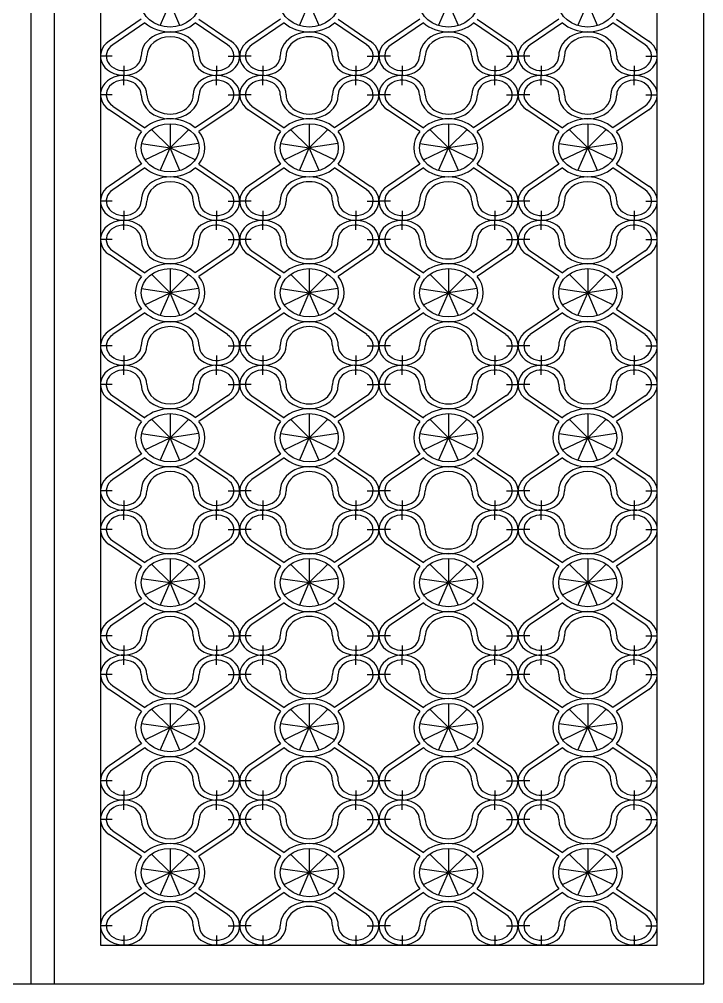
# Model space of a CAD drawing. Header units: millimetres. Extents: x 2621 to 26934, y 11979 to 27988.
# Drawn here: x 22040 to 22925, y 11979 to 13226 of the extents above; entities that cross this region are included whole.
import ezdxf

# ---------------------------------------------------------------- set-up
doc = ezdxf.new("R2010")
doc.units = ezdxf.units.MM

# ---------------------------------------------------------------- blocks, each defined once
blk = doc.blocks.new('A$C53AA72E0')
for p, q in [((870, 1976.1), (870, 0)), ((900, 1976.1), (900, 0)), ((1740, 0), (1740, 1976.1)), ((960, 1926.1), (960, 50)), ((1680, 50), (1680, 1926.1)), ((1037.2, 1239.4), (1050, 1268.8)), ((1062.8, 1239.4), (1050, 1268.8)), ((1217.2, 1239.4), (1230, 1268.8)), ((1242.8, 1239.4), (1230, 1268.8)), ((1397.2, 1239.4), (1410, 1268.8)), ((1422.8, 1239.4), (1410, 1268.8)), ((1577.2, 1239.4), (1590, 1268.8)), ((1602.8, 1239.4), (1590, 1268.8)), ((1012.8, 1247.6), (971.1, 1219.4)), ((1017.5, 1242.8), (975.8, 1214.6)), ((1124.2, 1214.6), (1082.5, 1242.8)), ((1087.2, 1247.6), (1128.9, 1219.4)), ((1192.8, 1247.6), (1151.1, 1219.4)), ((1197.5, 1242.8), (1155.8, 1214.6)), ((1304.2, 1214.6), (1262.5, 1242.8)), ((1267.2, 1247.6), (1308.9, 1219.4)), ((1372.8, 1247.6), (1331.1, 1219.4)), ((1377.5, 1242.8), (1335.8, 1214.6)), ((1484.2, 1214.6), (1442.5, 1242.8)), ((1447.2, 1247.6), (1488.9, 1219.4)), ((1552.8, 1247.6), (1511.1, 1219.4)), ((1557.5, 1242.8), (1515.8, 1214.6)), ((1664.2, 1214.6), (1622.5, 1242.8)), ((1627.2, 1247.6), (1668.9, 1219.4)), ((975, 1200), (960, 1200)), ((1125, 1200), (1140, 1200)), ((1155, 1200), (1140, 1200)), ((1305, 1200), (1320, 1200)), ((1335, 1200), (1320, 1200)), ((1485, 1200), (1500, 1200)), ((1515, 1200), (1500, 1200)), ((1665, 1200), (1680, 1200)), ((990, 1187.5), (990, 1175)), ((1110, 1187.5), (1110, 1175)), ((1170, 1187.5), (1170, 1175)), ((1290, 1187.5), (1290, 1175)), ((1350, 1187.5), (1350, 1175)), ((1470, 1187.5), (1470, 1175)), ((1530, 1187.5), (1530, 1175)), ((1650, 1187.5), (1650, 1175)), ((990, 1162.5), (990, 1175)), ((1110, 1162.5), (1110, 1175)), ((1170, 1162.5), (1170, 1175)), ((1290, 1162.5), (1290, 1175)), ((1350, 1162.5), (1350, 1175)), ((1470, 1162.5), (1470, 1175)), ((1530, 1162.5), (1530, 1175)), ((1650, 1162.5), (1650, 1175)), ((975, 1150), (960, 1150)), ((1125, 1150), (1140, 1150)), ((1155, 1150), (1140, 1150)), ((1305, 1150), (1320, 1150)), ((1335, 1150), (1320, 1150)), ((1485, 1150), (1500, 1150)), ((1515, 1150), (1500, 1150)), ((1665, 1150), (1680, 1150)), ((975.8, 1135.4), (1017.5, 1107.2)), ((1124.2, 1135.4), (1082.5, 1107.2)), ((1155.8, 1135.4), (1197.5, 1107.2)), ((1304.2, 1135.4), (1262.5, 1107.2)), ((1335.8, 1135.4), (1377.5, 1107.2)), ((1484.2, 1135.4), (1442.5, 1107.2)), ((1515.8, 1135.4), (1557.5, 1107.2)), ((1664.2, 1135.4), (1622.5, 1107.2)), ((1012.8, 1102.4), (971.1, 1130.6)), ((1128.9, 1130.6), (1087.2, 1102.4)), ((1192.8, 1102.4), (1151.1, 1130.6)), ((1308.9, 1130.6), (1267.2, 1102.4)), ((1372.8, 1102.4), (1331.1, 1130.6)), ((1488.9, 1130.6), (1447.2, 1102.4)), ((1552.8, 1102.4), (1511.1, 1130.6)), ((1668.9, 1130.6), (1627.2, 1102.4)), ((1050, 1112.5), (1050, 1081.3)), ((1230, 1112.5), (1230, 1081.3)), ((1410, 1112.5), (1410, 1081.3)), ((1590, 1112.5), (1590, 1081.3)), ((1025.9, 1105.2), (1050, 1081.3)), ((1074.1, 1105.2), (1050, 1081.3)), ((1205.9, 1105.2), (1230, 1081.3)), ((1254.1, 1105.2), (1230, 1081.3)), ((1385.9, 1105.2), (1410, 1081.3)), ((1434.1, 1105.2), (1410, 1081.3)), ((1565.9, 1105.2), (1590, 1081.3)), ((1614.1, 1105.2), (1590, 1081.3)), ((1013.1, 1086.7), (1050, 1081.3)), ((1086.9, 1086.7), (1050, 1081.3)), ((1193.1, 1086.7), (1230, 1081.3)), ((1266.9, 1086.7), (1230, 1081.3)), ((1373.1, 1086.7), (1410, 1081.3)), ((1446.9, 1086.7), (1410, 1081.3)), ((1553.1, 1086.7), (1590, 1081.3)), ((1626.9, 1086.7), (1590, 1081.3)), ((1017.5, 1065.6), (1050, 1081.3)), ((1037.2, 1051.9), (1050, 1081.3)), ((1082.5, 1065.6), (1050, 1081.3)), ((1062.8, 1051.9), (1050, 1081.3)), ((1197.5, 1065.6), (1230, 1081.3)), ((1217.2, 1051.9), (1230, 1081.3)), ((1262.5, 1065.6), (1230, 1081.3)), ((1242.8, 1051.9), (1230, 1081.3)), ((1377.5, 1065.6), (1410, 1081.3)), ((1397.2, 1051.9), (1410, 1081.3)), ((1442.5, 1065.6), (1410, 1081.3)), ((1422.8, 1051.9), (1410, 1081.3)), ((1557.5, 1065.6), (1590, 1081.3)), ((1577.2, 1051.9), (1590, 1081.3)), ((1622.5, 1065.6), (1590, 1081.3)), ((1602.8, 1051.9), (1590, 1081.3)), ((1012.8, 1060.1), (971.1, 1031.9)), ((1017.5, 1055.3), (975.8, 1027.1)), ((1124.2, 1027.1), (1082.5, 1055.3)), ((1087.2, 1060.1), (1128.9, 1031.9)), ((1192.8, 1060.1), (1151.1, 1031.9)), ((1197.5, 1055.3), (1155.8, 1027.1)), ((1304.2, 1027.1), (1262.5, 1055.3)), ((1267.2, 1060.1), (1308.9, 1031.9)), ((1372.8, 1060.1), (1331.1, 1031.9)), ((1377.5, 1055.3), (1335.8, 1027.1)), ((1484.2, 1027.1), (1442.5, 1055.3)), ((1447.2, 1060.1), (1488.9, 1031.9)), ((1552.8, 1060.1), (1511.1, 1031.9)), ((1557.5, 1055.3), (1515.8, 1027.1)), ((1664.2, 1027.1), (1622.5, 1055.3)), ((1627.2, 1060.1), (1668.9, 1031.9)), ((975, 1012.5), (960, 1012.5)), ((1125, 1012.5), (1140, 1012.5)), ((1155, 1012.5), (1140, 1012.5)), ((1305, 1012.5), (1320, 1012.5)), ((1335, 1012.5), (1320, 1012.5)), ((1485, 1012.5), (1500, 1012.5)), ((1515, 1012.5), (1500, 1012.5)), ((1665, 1012.5), (1680, 1012.5)), ((990, 1000), (990, 987.5)), ((1110, 1000), (1110, 987.5)), ((1170, 1000), (1170, 987.5)), ((1290, 1000), (1290, 987.5)), ((1350, 1000), (1350, 987.5)), ((1470, 1000), (1470, 987.5)), ((1530, 1000), (1530, 987.5)), ((1650, 1000), (1650, 987.5)), ((990, 975), (990, 987.5)), ((1110, 975), (1110, 987.5)), ((1170, 975), (1170, 987.5)), ((1290, 975), (1290, 987.5)), ((1350, 975), (1350, 987.5)), ((1470, 975), (1470, 987.5)), ((1530, 975), (1530, 987.5)), ((1650, 975), (1650, 987.5)), ((975, 962.5), (960, 962.5)), ((1125, 962.5), (1140, 962.5)), ((1155, 962.5), (1140, 962.5)), ((1305, 962.5), (1320, 962.5)), ((1335, 962.5), (1320, 962.5)), ((1485, 962.5), (1500, 962.5)), ((1515, 962.5), (1500, 962.5)), ((1665, 962.5), (1680, 962.5)), ((1012.8, 914.9), (971.1, 943.1)), ((975.8, 947.9), (1017.5, 919.7)), ((1124.2, 947.9), (1082.5, 919.7)), ((1128.9, 943.1), (1087.2, 914.9)), ((1192.8, 914.9), (1151.1, 943.1)), ((1155.8, 947.9), (1197.5, 919.7)), ((1304.2, 947.9), (1262.5, 919.7)), ((1308.9, 943.1), (1267.2, 914.9)), ((1372.8, 914.9), (1331.1, 943.1)), ((1335.8, 947.9), (1377.5, 919.7)), ((1484.2, 947.9), (1442.5, 919.7)), ((1488.9, 943.1), (1447.2, 914.9)), ((1552.8, 914.9), (1511.1, 943.1)), ((1515.8, 947.9), (1557.5, 919.7)), ((1664.2, 947.9), (1622.5, 919.7)), ((1668.9, 943.1), (1627.2, 914.9)), ((1050, 925), (1050, 893.8)), ((1230, 925), (1230, 893.8)), ((1410, 925), (1410, 893.8)), ((1590, 925), (1590, 893.8)), ((1025.9, 917.7), (1050, 893.8)), ((1074.1, 917.7), (1050, 893.8)), ((1205.9, 917.7), (1230, 893.8)), ((1254.1, 917.7), (1230, 893.8)), ((1385.9, 917.7), (1410, 893.8)), ((1434.1, 917.7), (1410, 893.8)), ((1565.9, 917.7), (1590, 893.8)), ((1614.1, 917.7), (1590, 893.8)), ((1013.1, 899.2), (1050, 893.8)), ((1086.9, 899.2), (1050, 893.8)), ((1193.1, 899.2), (1230, 893.8)), ((1266.9, 899.2), (1230, 893.8)), ((1373.1, 899.2), (1410, 893.8)), ((1446.9, 899.2), (1410, 893.8)), ((1553.1, 899.2), (1590, 893.8)), ((1626.9, 899.2), (1590, 893.8)), ((1017.5, 878.1), (1050, 893.8)), ((1037.2, 864.4), (1050, 893.8)), ((1062.8, 864.4), (1050, 893.8)), ((1082.5, 878.1), (1050, 893.8)), ((1197.5, 878.1), (1230, 893.8)), ((1217.2, 864.4), (1230, 893.8)), ((1242.8, 864.4), (1230, 893.8)), ((1262.5, 878.1), (1230, 893.8)), ((1377.5, 878.1), (1410, 893.8)), ((1397.2, 864.4), (1410, 893.8)), ((1422.8, 864.4), (1410, 893.8)), ((1442.5, 878.1), (1410, 893.8)), ((1557.5, 878.1), (1590, 893.8)), ((1577.2, 864.4), (1590, 893.8)), ((1602.8, 864.4), (1590, 893.8)), ((1622.5, 878.1), (1590, 893.8)), ((1012.8, 872.6), (971.1, 844.4)), ((1017.5, 867.8), (975.8, 839.6)), ((1124.2, 839.6), (1082.5, 867.8)), ((1087.2, 872.6), (1128.9, 844.4)), ((1192.8, 872.6), (1151.1, 844.4)), ((1197.5, 867.8), (1155.8, 839.6)), ((1304.2, 839.6), (1262.5, 867.8)), ((1267.2, 872.6), (1308.9, 844.4)), ((1372.8, 872.6), (1331.1, 844.4)), ((1377.5, 867.8), (1335.8, 839.6)), ((1484.2, 839.6), (1442.5, 867.8)), ((1447.2, 872.6), (1488.9, 844.4)), ((1552.8, 872.6), (1511.1, 844.4)), ((1557.5, 867.8), (1515.8, 839.6)), ((1664.2, 839.6), (1622.5, 867.8)), ((1627.2, 872.6), (1668.9, 844.4)), ((975, 825), (960, 825)), ((1125, 825), (1140, 825)), ((1155, 825), (1140, 825)), ((1305, 825), (1320, 825)), ((1335, 825), (1320, 825)), ((1485, 825), (1500, 825)), ((1515, 825), (1500, 825)), ((1665, 825), (1680, 825)), ((990, 812.5), (990, 800)), ((1110, 812.5), (1110, 800)), ((1170, 812.5), (1170, 800)), ((1290, 812.5), (1290, 800)), ((1350, 812.5), (1350, 800)), ((1470, 812.5), (1470, 800)), ((1530, 812.5), (1530, 800)), ((1650, 812.5), (1650, 800)), ((990, 787.5), (990, 800)), ((1110, 787.5), (1110, 800)), ((1170, 787.5), (1170, 800)), ((1290, 787.5), (1290, 800)), ((1350, 787.5), (1350, 800)), ((1470, 787.5), (1470, 800)), ((1530, 787.5), (1530, 800)), ((1650, 787.5), (1650, 800)), ((975, 775), (960, 775)), ((1125, 775), (1140, 775)), ((1155, 775), (1140, 775)), ((1305, 775), (1320, 775)), ((1335, 775), (1320, 775)), ((1485, 775), (1500, 775)), ((1515, 775), (1500, 775)), ((1665, 775), (1680, 775)), ((1012.8, 727.4), (971.1, 755.6)), ((975.8, 760.4), (1017.5, 732.2)), ((1124.2, 760.4), (1082.5, 732.2)), ((1128.9, 755.6), (1087.2, 727.4)), ((1192.8, 727.4), (1151.1, 755.6)), ((1155.8, 760.4), (1197.5, 732.2)), ((1304.2, 760.4), (1262.5, 732.2)), ((1308.9, 755.6), (1267.2, 727.4)), ((1372.8, 727.4), (1331.1, 755.6)), ((1335.8, 760.4), (1377.5, 732.2)), ((1484.2, 760.4), (1442.5, 732.2)), ((1488.9, 755.6), (1447.2, 727.4)), ((1552.8, 727.4), (1511.1, 755.6)), ((1515.8, 760.4), (1557.5, 732.2)), ((1664.2, 760.4), (1622.5, 732.2)), ((1668.9, 755.6), (1627.2, 727.4)), ((1050, 737.5), (1050, 706.3)), ((1230, 737.5), (1230, 706.3)), ((1410, 737.5), (1410, 706.3)), ((1590, 737.5), (1590, 706.3)), ((1025.9, 730.2), (1050, 706.3)), ((1074.1, 730.2), (1050, 706.3)), ((1205.9, 730.2), (1230, 706.3)), ((1254.1, 730.2), (1230, 706.3)), ((1385.9, 730.2), (1410, 706.3)), ((1434.1, 730.2), (1410, 706.3)), ((1565.9, 730.2), (1590, 706.3)), ((1614.1, 730.2), (1590, 706.3)), ((1013.1, 711.7), (1050, 706.3)), ((1086.9, 711.7), (1050, 706.3)), ((1193.1, 711.7), (1230, 706.3)), ((1266.9, 711.7), (1230, 706.3)), ((1373.1, 711.7), (1410, 706.3)), ((1446.9, 711.7), (1410, 706.3)), ((1553.1, 711.7), (1590, 706.3)), ((1626.9, 711.7), (1590, 706.3)), ((1017.5, 690.6), (1050, 706.3)), ((1037.2, 676.9), (1050, 706.3)), ((1082.5, 690.6), (1050, 706.3)), ((1062.8, 676.9), (1050, 706.3)), ((1197.5, 690.6), (1230, 706.3)), ((1217.2, 676.9), (1230, 706.3)), ((1262.5, 690.6), (1230, 706.3)), ((1242.8, 676.9), (1230, 706.3)), ((1377.5, 690.6), (1410, 706.3)), ((1397.2, 676.9), (1410, 706.3)), ((1422.8, 676.9), (1410, 706.3)), ((1442.5, 690.6), (1410, 706.3)), ((1557.5, 690.6), (1590, 706.3)), ((1577.2, 676.9), (1590, 706.3)), ((1622.5, 690.6), (1590, 706.3)), ((1602.8, 676.9), (1590, 706.3)), ((1012.8, 685.1), (971.1, 656.9)), ((1017.5, 680.3), (975.8, 652.1)), ((1124.2, 652.1), (1082.5, 680.3)), ((1087.2, 685.1), (1128.9, 656.9)), ((1192.8, 685.1), (1151.1, 656.9)), ((1197.5, 680.3), (1155.8, 652.1)), ((1304.2, 652.1), (1262.5, 680.3)), ((1267.2, 685.1), (1308.9, 656.9)), ((1372.8, 685.1), (1331.1, 656.9)), ((1377.5, 680.3), (1335.8, 652.1)), ((1484.2, 652.1), (1442.5, 680.3)), ((1447.2, 685.1), (1488.9, 656.9)), ((1552.8, 685.1), (1511.1, 656.9)), ((1557.5, 680.3), (1515.8, 652.1)), ((1664.2, 652.1), (1622.5, 680.3)), ((1627.2, 685.1), (1668.9, 656.9)), ((975, 637.5), (960, 637.5)), ((1125, 637.5), (1140, 637.5)), ((1155, 637.5), (1140, 637.5)), ((1305, 637.5), (1320, 637.5)), ((1335, 637.5), (1320, 637.5)), ((1485, 637.5), (1500, 637.5)), ((1515, 637.5), (1500, 637.5)), ((1665, 637.5), (1680, 637.5)), ((990, 625), (990, 612.5)), ((1110, 625), (1110, 612.5)), ((1170, 625), (1170, 612.5)), ((1290, 625), (1290, 612.5)), ((1350, 625), (1350, 612.5)), ((1470, 625), (1470, 612.5)), ((1530, 625), (1530, 612.5)), ((1650, 625), (1650, 612.5)), ((990, 600), (990, 612.5)), ((1110, 600), (1110, 612.5)), ((1170, 600), (1170, 612.5)), ((1290, 600), (1290, 612.5)), ((1350, 600), (1350, 612.5)), ((1470, 600), (1470, 612.5)), ((1530, 600), (1530, 612.5)), ((1650, 600), (1650, 612.5)), ((975, 587.5), (960, 587.5)), ((1125, 587.5), (1140, 587.5)), ((1155, 587.5), (1140, 587.5)), ((1305, 587.5), (1320, 587.5)), ((1335, 587.5), (1320, 587.5)), ((1485, 587.5), (1500, 587.5)), ((1515, 587.5), (1500, 587.5)), ((1665, 587.5), (1680, 587.5)), ((1012.8, 539.9), (971.1, 568.1)), ((975.8, 572.9), (1017.5, 544.7)), ((1124.2, 572.9), (1082.5, 544.7)), ((1128.9, 568.1), (1087.2, 539.9)), ((1192.8, 539.9), (1151.1, 568.1)), ((1155.8, 572.9), (1197.5, 544.7)), ((1304.2, 572.9), (1262.5, 544.7)), ((1308.9, 568.1), (1267.2, 539.9)), ((1372.8, 539.9), (1331.1, 568.1)), ((1335.8, 572.9), (1377.5, 544.7)), ((1484.2, 572.9), (1442.5, 544.7)), ((1488.9, 568.1), (1447.2, 539.9)), ((1552.8, 539.9), (1511.1, 568.1)), ((1515.8, 572.9), (1557.5, 544.7)), ((1664.2, 572.9), (1622.5, 544.7)), ((1668.9, 568.1), (1627.2, 539.9)), ((1050, 550), (1050, 518.8)), ((1230, 550), (1230, 518.8)), ((1410, 550), (1410, 518.8)), ((1590, 550), (1590, 518.8)), ((1025.9, 542.7), (1050, 518.8)), ((1074.1, 542.7), (1050, 518.8)), ((1205.9, 542.7), (1230, 518.8)), ((1254.1, 542.7), (1230, 518.8)), ((1385.9, 542.7), (1410, 518.8)), ((1434.1, 542.7), (1410, 518.8)), ((1565.9, 542.7), (1590, 518.8)), ((1614.1, 542.7), (1590, 518.8)), ((1013.1, 524.2), (1050, 518.8)), ((1086.9, 524.2), (1050, 518.8)), ((1193.1, 524.2), (1230, 518.8)), ((1266.9, 524.2), (1230, 518.8)), ((1373.1, 524.2), (1410, 518.8)), ((1446.9, 524.2), (1410, 518.8)), ((1553.1, 524.2), (1590, 518.8)), ((1626.9, 524.2), (1590, 518.8)), ((1017.5, 503.1), (1050, 518.8)), ((1037.2, 489.4), (1050, 518.8)), ((1062.8, 489.4), (1050, 518.8)), ((1082.5, 503.1), (1050, 518.8)), ((1197.5, 503.1), (1230, 518.8)), ((1217.2, 489.4), (1230, 518.8)), ((1242.8, 489.4), (1230, 518.8)), ((1262.5, 503.1), (1230, 518.8)), ((1377.5, 503.1), (1410, 518.8)), ((1397.2, 489.4), (1410, 518.8)), ((1422.8, 489.4), (1410, 518.8)), ((1442.5, 503.1), (1410, 518.8)), ((1557.5, 503.1), (1590, 518.8)), ((1577.2, 489.4), (1590, 518.8)), ((1602.8, 489.4), (1590, 518.8)), ((1622.5, 503.1), (1590, 518.8)), ((1012.8, 497.6), (971.1, 469.4)), ((1017.5, 492.8), (975.8, 464.6)), ((1124.2, 464.6), (1082.5, 492.8)), ((1087.2, 497.6), (1128.9, 469.4)), ((1192.8, 497.6), (1151.1, 469.4)), ((1197.5, 492.8), (1155.8, 464.6)), ((1304.2, 464.6), (1262.5, 492.8)), ((1267.2, 497.6), (1308.9, 469.4)), ((1372.8, 497.6), (1331.1, 469.4)), ((1377.5, 492.8), (1335.8, 464.6)), ((1484.2, 464.6), (1442.5, 492.8)), ((1447.2, 497.6), (1488.9, 469.4)), ((1552.8, 497.6), (1511.1, 469.4)), ((1557.5, 492.8), (1515.8, 464.6)), ((1664.2, 464.6), (1622.5, 492.8)), ((1627.2, 497.6), (1668.9, 469.4)), ((975, 450), (960, 450)), ((1125, 450), (1140, 450)), ((1155, 450), (1140, 450)), ((1305, 450), (1320, 450)), ((1335, 450), (1320, 450)), ((1485, 450), (1500, 450)), ((1515, 450), (1500, 450)), ((1665, 450), (1680, 450)), ((990, 437.5), (990, 425)), ((1110, 437.5), (1110, 425)), ((1170, 437.5), (1170, 425)), ((1290, 437.5), (1290, 425)), ((1350, 437.5), (1350, 425)), ((1470, 437.5), (1470, 425)), ((1530, 437.5), (1530, 425)), ((1650, 437.5), (1650, 425)), ((990, 412.5), (990, 425)), ((1110, 412.5), (1110, 425)), ((1170, 412.5), (1170, 425)), ((1290, 412.5), (1290, 425)), ((1350, 412.5), (1350, 425)), ((1470, 412.5), (1470, 425)), ((1530, 412.5), (1530, 425)), ((1650, 412.5), (1650, 425)), ((975, 400), (960, 400)), ((1125, 400), (1140, 400)), ((1155, 400), (1140, 400)), ((1305, 400), (1320, 400)), ((1335, 400), (1320, 400)), ((1485, 400), (1500, 400)), ((1515, 400), (1500, 400)), ((1665, 400), (1680, 400)), ((1012.8, 352.4), (971.1, 380.6)), ((975.8, 385.4), (1017.5, 357.2)), ((1124.2, 385.4), (1082.5, 357.2)), ((1128.9, 380.6), (1087.2, 352.4)), ((1192.8, 352.4), (1151.1, 380.6)), ((1155.8, 385.4), (1197.5, 357.2)), ((1304.2, 385.4), (1262.5, 357.2)), ((1308.9, 380.6), (1267.2, 352.4)), ((1372.8, 352.4), (1331.1, 380.6)), ((1335.8, 385.4), (1377.5, 357.2)), ((1484.2, 385.4), (1442.5, 357.2)), ((1488.9, 380.6), (1447.2, 352.4)), ((1552.8, 352.4), (1511.1, 380.6)), ((1515.8, 385.4), (1557.5, 357.2)), ((1664.2, 385.4), (1622.5, 357.2)), ((1668.9, 380.6), (1627.2, 352.4)), ((1050, 362.5), (1050, 331.3)), ((1230, 362.5), (1230, 331.3)), ((1410, 362.5), (1410, 331.3)), ((1590, 362.5), (1590, 331.3)), ((1025.9, 355.2), (1050, 331.3)), ((1074.1, 355.2), (1050, 331.3)), ((1205.9, 355.2), (1230, 331.3)), ((1254.1, 355.2), (1230, 331.3)), ((1385.9, 355.2), (1410, 331.3)), ((1434.1, 355.2), (1410, 331.3)), ((1565.9, 355.2), (1590, 331.3)), ((1614.1, 355.2), (1590, 331.3)), ((1013.1, 336.7), (1050, 331.3)), ((1017.5, 315.6), (1050, 331.3)), ((1037.2, 301.9), (1050, 331.3)), ((1086.9, 336.7), (1050, 331.3)), ((1062.8, 301.9), (1050, 331.3)), ((1082.5, 315.6), (1050, 331.3)), ((1193.1, 336.7), (1230, 331.3)), ((1197.5, 315.6), (1230, 331.3)), ((1217.2, 301.9), (1230, 331.3)), ((1266.9, 336.7), (1230, 331.3)), ((1262.5, 315.6), (1230, 331.3)), ((1242.8, 301.9), (1230, 331.3)), ((1373.1, 336.7), (1410, 331.3)), ((1377.5, 315.6), (1410, 331.3)), ((1397.2, 301.9), (1410, 331.3)), ((1446.9, 336.7), (1410, 331.3)), ((1422.8, 301.9), (1410, 331.3)), ((1442.5, 315.6), (1410, 331.3)), ((1553.1, 336.7), (1590, 331.3)), ((1557.5, 315.6), (1590, 331.3)), ((1577.2, 301.9), (1590, 331.3)), ((1626.9, 336.7), (1590, 331.3)), ((1622.5, 315.6), (1590, 331.3)), ((1602.8, 301.9), (1590, 331.3)), ((1012.8, 310.1), (971.1, 281.9)), ((1017.5, 305.3), (975.8, 277.1)), ((1124.2, 277.1), (1082.5, 305.3)), ((1087.2, 310.1), (1128.9, 281.9)), ((1192.8, 310.1), (1151.1, 281.9)), ((1197.5, 305.3), (1155.8, 277.1)), ((1304.2, 277.1), (1262.5, 305.3)), ((1267.2, 310.1), (1308.9, 281.9)), ((1372.8, 310.1), (1331.1, 281.9)), ((1377.5, 305.3), (1335.8, 277.1)), ((1484.2, 277.1), (1442.5, 305.3)), ((1447.2, 310.1), (1488.9, 281.9)), ((1552.8, 310.1), (1511.1, 281.9)), ((1557.5, 305.3), (1515.8, 277.1)), ((1664.2, 277.1), (1622.5, 305.3)), ((1627.2, 310.1), (1668.9, 281.9)), ((975, 262.5), (960, 262.5)), ((1125, 262.5), (1140, 262.5)), ((1155, 262.5), (1140, 262.5)), ((1305, 262.5), (1320, 262.5)), ((1335, 262.5), (1320, 262.5)), ((1485, 262.5), (1500, 262.5)), ((1515, 262.5), (1500, 262.5)), ((1665, 262.5), (1680, 262.5)), ((990, 250), (990, 237.5)), ((1110, 250), (1110, 237.5)), ((1170, 250), (1170, 237.5)), ((1290, 250), (1290, 237.5)), ((1350, 250), (1350, 237.5)), ((1470, 250), (1470, 237.5)), ((1530, 250), (1530, 237.5)), ((1650, 250), (1650, 237.5)), ((990, 225), (990, 237.5)), ((1110, 225), (1110, 237.5)), ((1170, 225), (1170, 237.5)), ((1290, 225), (1290, 237.5)), ((1350, 225), (1350, 237.5)), ((1470, 225), (1470, 237.5)), ((1530, 225), (1530, 237.5)), ((1650, 225), (1650, 237.5)), ((975, 212.5), (960, 212.5)), ((1125, 212.5), (1140, 212.5)), ((1155, 212.5), (1140, 212.5)), ((1305, 212.5), (1320, 212.5)), ((1335, 212.5), (1320, 212.5)), ((1485, 212.5), (1500, 212.5)), ((1515, 212.5), (1500, 212.5)), ((1665, 212.5), (1680, 212.5)), ((1012.8, 164.9), (971.1, 193.1)), ((975.8, 197.9), (1017.5, 169.7)), ((1124.2, 197.9), (1082.5, 169.7)), ((1128.9, 193.1), (1087.2, 164.9)), ((1192.8, 164.9), (1151.1, 193.1)), ((1155.8, 197.9), (1197.5, 169.7)), ((1304.2, 197.9), (1262.5, 169.7)), ((1308.9, 193.1), (1267.2, 164.9)), ((1372.8, 164.9), (1331.1, 193.1)), ((1335.8, 197.9), (1377.5, 169.7)), ((1484.2, 197.9), (1442.5, 169.7)), ((1488.9, 193.1), (1447.2, 164.9)), ((1552.8, 164.9), (1511.1, 193.1)), ((1515.8, 197.9), (1557.5, 169.7)), ((1664.2, 197.9), (1622.5, 169.7)), ((1668.9, 193.1), (1627.2, 164.9)), ((1050, 175), (1050, 143.8)), ((1230, 175), (1230, 143.8)), ((1410, 175), (1410, 143.8)), ((1590, 175), (1590, 143.8)), ((1025.9, 167.7), (1050, 143.8)), ((1074.1, 167.7), (1050, 143.8)), ((1205.9, 167.7), (1230, 143.8)), ((1254.1, 167.7), (1230, 143.8)), ((1385.9, 167.7), (1410, 143.8)), ((1434.1, 167.7), (1410, 143.8)), ((1565.9, 167.7), (1590, 143.8)), ((1614.1, 167.7), (1590, 143.8)), ((1013.1, 149.2), (1050, 143.8)), ((1017.5, 128.1), (1050, 143.8)), ((1037.2, 114.4), (1050, 143.8)), ((1086.9, 149.2), (1050, 143.8)), ((1062.8, 114.4), (1050, 143.8)), ((1082.5, 128.1), (1050, 143.8)), ((1193.1, 149.2), (1230, 143.8)), ((1197.5, 128.1), (1230, 143.8)), ((1217.2, 114.4), (1230, 143.8)), ((1266.9, 149.2), (1230, 143.8)), ((1242.8, 114.4), (1230, 143.8)), ((1262.5, 128.1), (1230, 143.8)), ((1373.1, 149.2), (1410, 143.8)), ((1377.5, 128.1), (1410, 143.8)), ((1397.2, 114.4), (1410, 143.8)), ((1446.9, 149.2), (1410, 143.8)), ((1422.8, 114.4), (1410, 143.8)), ((1442.5, 128.1), (1410, 143.8)), ((1553.1, 149.2), (1590, 143.8)), ((1557.5, 128.1), (1590, 143.8)), ((1577.2, 114.4), (1590, 143.8)), ((1626.9, 149.2), (1590, 143.8)), ((1602.8, 114.4), (1590, 143.8)), ((1622.5, 128.1), (1590, 143.8)), ((1012.8, 122.6), (971.1, 94.4)), ((1017.5, 117.8), (975.8, 89.6)), ((1124.2, 89.6), (1082.5, 117.8)), ((1087.2, 122.6), (1128.9, 94.4)), ((1192.8, 122.6), (1151.1, 94.4)), ((1197.5, 117.8), (1155.8, 89.6)), ((1304.2, 89.6), (1262.5, 117.8)), ((1267.2, 122.6), (1308.9, 94.4)), ((1372.8, 122.6), (1331.1, 94.4)), ((1377.5, 117.8), (1335.8, 89.6)), ((1484.2, 89.6), (1442.5, 117.8)), ((1447.2, 122.6), (1488.9, 94.4)), ((1552.8, 122.6), (1511.1, 94.4)), ((1557.5, 117.8), (1515.8, 89.6)), ((1664.2, 89.6), (1622.5, 117.8)), ((1627.2, 122.6), (1668.9, 94.4)), ((975, 75), (960, 75)), ((1125, 75), (1140, 75)), ((1155, 75), (1140, 75)), ((1305, 75), (1320, 75)), ((1335, 75), (1320, 75)), ((1485, 75), (1500, 75)), ((1515, 75), (1500, 75)), ((1665, 75), (1680, 75)), ((990, 62.5), (990, 50)), ((1110, 62.5), (1110, 50)), ((1170, 62.5), (1170, 50)), ((1290, 62.5), (1290, 50)), ((1350, 62.5), (1350, 50)), ((1470, 62.5), (1470, 50)), ((1530, 62.5), (1530, 50)), ((1650, 62.5), (1650, 50)), ((960, 50), (1680, 50)), ((840, 0), (1740, 0))]:
    blk.add_line(p, q)
for centre in [(1050, 1268.8), (1230, 1268.8), (1410, 1268.8), (1590, 1268.8), (1050, 1081.3), (1230, 1081.3), (1410, 1081.3), (1590, 1081.3), (1050, 893.8), (1230, 893.8), (1410, 893.8), (1590, 893.8), (1050, 706.3), (1230, 706.3), (1410, 706.3), (1590, 706.3), (1050, 518.8), (1230, 518.8), (1410, 518.8), (1590, 518.8), (1050, 331.3), (1230, 331.3), (1410, 331.3), (1590, 331.3), (1050, 143.8), (1230, 143.8), (1410, 143.8), (1590, 143.8)]:
    blk.add_ellipse(centre, major_axis=(37.5, 0), ratio=0.833333)
for centre, major_axis, start_param, end_param in [((1050, 1268.8), (45, 0), 3.90677, 5.518008), ((1230, 1268.8), (-45, 0), 0.765177, 2.376416), ((1410, 1268.8), (-45, 0), 0.765177, 2.376416), ((1590, 1268.8), (45, 0), 3.90677, 5.518008), ((1050, 1200), (37.5, 0), 0, 3.141593), ((1050, 1200), (-30, 0), 3.141593, 6.283185), ((1230, 1200), (37.5, 0), 0, 3.141593), ((1230, 1200), (30, 0), 0, 3.141593), ((1410, 1200), (37.5, 0), 0, 3.141593), ((1410, 1200), (-30, 0), 3.141593, 6.283185), ((1590, 1200), (37.5, 0), 0, 3.141593), ((1590, 1200), (-30, 0), 3.141593, 6.283185), ((990, 1200), (-30, 0), -0.889049, 3.141593), ((990, 1200), (22.5, 0), 2.252543, 6.283185), ((1110, 1200), (-30, 0), 0, 4.030642), ((1110, 1200), (-22.5, 0), 0, 4.030642), ((1170, 1200), (-30, 0), -0.889049, 3.141593), ((1170, 1200), (22.5, 0), 2.252543, 6.283185), ((1290, 1200), (-30, 0), 0, 4.030642), ((1290, 1200), (-22.5, 0), 0, 4.030642), ((1350, 1200), (-30, 0), -0.889049, 3.141593), ((1350, 1200), (22.5, 0), 2.252543, 6.283185), ((1470, 1200), (-30, 0), 0, 4.030642), ((1470, 1200), (-22.5, 0), 0, 4.030642), ((1530, 1200), (30, 0), 2.252543, 6.283185), ((1530, 1200), (22.5, 0), 2.252543, 6.283185), ((1650, 1200), (-30, 0), 0, 4.030642), ((1650, 1200), (-22.5, 0), 0, 4.030642), ((990, 1150), (30, 0), 0, 4.030642), ((1110, 1150), (-30, 0), 2.252543, 6.283185), ((1170, 1150), (30, 0), 0, 4.030642), ((1290, 1150), (-30, 0), 2.252543, 6.283185), ((1350, 1150), (30, 0), 0, 4.030642), ((1470, 1150), (-30, 0), 2.252543, 6.283185), ((1530, 1150), (30, 0), 0, 4.030642), ((1650, 1150), (-30, 0), 2.252543, 6.283185), ((990, 1150), (22.5, 0), 0, 4.030642), ((1110, 1150), (-22.5, 0), 2.252543, 6.283185), ((1170, 1150), (22.5, 0), 0, 4.030642), ((1290, 1150), (-22.5, 0), 2.252543, 6.283185), ((1350, 1150), (22.5, 0), 0, 4.030642), ((1470, 1150), (-22.5, 0), 2.252543, 6.283185), ((1530, 1150), (22.5, 0), 0, 4.030642), ((1650, 1150), (-22.5, 0), 2.252543, 6.283185), ((1050, 1150), (37.5, 0), 3.141593, 6.283185), ((1050, 1150), (-30, 0), 0, 3.141593), ((1230, 1150), (37.5, 0), 3.141593, 6.283185), ((1230, 1150), (-30, 0), 0, 3.141593), ((1410, 1150), (37.5, 0), 3.141593, 6.283185), ((1410, 1150), (-30, 0), 0, 3.141593), ((1590, 1150), (37.5, 0), 3.141593, 6.283185), ((1590, 1150), (-30, 0), 0, 3.141593), ((1050, 1081.3), (45, 0), 0.765177, 2.376416), ((1230, 1081.3), (45, 0), 0.765177, 2.376416), ((1410, 1081.3), (45, 0), 0.765177, 2.376416), ((1590, 1081.3), (45, 0), 0.765177, 2.376416), ((1050, 1081.3), (45, 0), 2.543276, 3.73991), ((1050, 1081.3), (-45, 0), 2.543276, 3.73991), ((1230, 1081.3), (45, 0), 2.543276, 3.73991), ((1230, 1081.3), (-45, 0), 2.543276, 3.73991), ((1410, 1081.3), (45, 0), 2.543276, 3.73991), ((1410, 1081.3), (-45, 0), 2.543276, 3.73991), ((1590, 1081.3), (-45, 0), -0.598317, 0.598317), ((1590, 1081.3), (-45, 0), 2.543276, 3.73991), ((1050, 1081.3), (45, 0), 3.90677, 5.518008), ((1230, 1081.3), (-45, 0), 0.765177, 2.376416), ((1410, 1081.3), (-45, 0), 0.765177, 2.376416), ((1590, 1081.3), (45, 0), 3.90677, 5.518008), ((1050, 1012.5), (37.5, 0), 0, 3.141593), ((1050, 1012.5), (-30, 0), 3.141593, 6.283185), ((1230, 1012.5), (37.5, 0), 0, 3.141593), ((1230, 1012.5), (30, 0), 0, 3.141593), ((1410, 1012.5), (37.5, 0), 0, 3.141593), ((1410, 1012.5), (-30, 0), 3.141593, 6.283185), ((1590, 1012.5), (37.5, 0), 0, 3.141593), ((1590, 1012.5), (-30, 0), 3.141593, 6.283185), ((990, 1012.5), (-30, 0), -0.889049, 3.141593), ((990, 1012.5), (22.5, 0), 2.252543, 6.283185), ((1110, 1012.5), (-30, 0), 0, 4.030642), ((1110, 1012.5), (-22.5, 0), 0, 4.030642), ((1170, 1012.5), (-30, 0), -0.889049, 3.141593), ((1170, 1012.5), (22.5, 0), 2.252543, 6.283185), ((1290, 1012.5), (-30, 0), 0, 4.030642), ((1290, 1012.5), (-22.5, 0), 0, 4.030642), ((1350, 1012.5), (-30, 0), -0.889049, 3.141593), ((1350, 1012.5), (22.5, 0), 2.252543, 6.283185), ((1470, 1012.5), (-30, 0), 0, 4.030642), ((1470, 1012.5), (-22.5, 0), 0, 4.030642), ((1530, 1012.5), (30, 0), 2.252543, 6.283185), ((1530, 1012.5), (22.5, 0), 2.252543, 6.283185), ((1650, 1012.5), (-30, 0), 0, 4.030642), ((1650, 1012.5), (-22.5, 0), 0, 4.030642), ((990, 962.5), (-30, 0), 3.141593, 7.172235), ((1110, 962.5), (-30, 0), 2.252543, 6.283185), ((1170, 962.5), (-30, 0), 3.141593, 7.172235), ((1290, 962.5), (-30, 0), 2.252543, 6.283185), ((1350, 962.5), (-30, 0), 3.141593, 7.172235), ((1470, 962.5), (30, 0), -0.889049, 3.141593), ((1530, 962.5), (-30, 0), 3.141593, 7.172235), ((1650, 962.5), (30, 0), -0.889049, 3.141593), ((990, 962.5), (-22.5, 0), 3.141593, 7.172235), ((1110, 962.5), (-22.5, 0), 2.252543, 6.283185), ((1170, 962.5), (-22.5, 0), 3.141593, 7.172235), ((1290, 962.5), (-22.5, 0), 2.252543, 6.283185), ((1350, 962.5), (-22.5, 0), 3.141593, 7.172235), ((1470, 962.5), (-22.5, 0), 2.252543, 6.283185), ((1530, 962.5), (-22.5, 0), 3.141593, 7.172235), ((1650, 962.5), (-22.5, 0), 2.252543, 6.283185), ((1050, 962.5), (37.5, 0), 3.141593, 6.283185), ((1050, 962.5), (30, 0), 3.141593, 6.283185), ((1230, 962.5), (37.5, 0), 3.141593, 6.283185), ((1230, 962.5), (-30, 0), 0, 3.141593), ((1410, 962.5), (37.5, 0), 3.141593, 6.283185), ((1410, 962.5), (-30, 0), 0, 3.141593), ((1590, 962.5), (37.5, 0), 3.141593, 6.283185), ((1590, 962.5), (30, 0), 3.141593, 6.283185), ((1050, 893.8), (-45, 0), 3.90677, 5.518008), ((1230, 893.8), (45, 0), 0.765177, 2.376416), ((1410, 893.8), (45, 0), 0.765177, 2.376416), ((1590, 893.8), (-45, 0), 3.90677, 5.518008), ((1050, 893.8), (45, 0), 2.543276, 3.73991), ((1050, 893.8), (-45, 0), 2.543276, 3.73991), ((1230, 893.8), (45, 0), 2.543276, 3.73991), ((1230, 893.8), (-45, 0), 2.543276, 3.73991), ((1410, 893.8), (45, 0), 2.543276, 3.73991), ((1410, 893.8), (-45, 0), 2.543276, 3.73991), ((1590, 893.8), (-45, 0), -0.598317, 0.598317), ((1590, 893.8), (-45, 0), 2.543276, 3.73991), ((1050, 893.8), (45, 0), 3.90677, 5.518008), ((1230, 893.8), (45, 0), 3.90677, 5.518008), ((1410, 893.8), (45, 0), 3.90677, 5.518008), ((1590, 893.8), (45, 0), 3.90677, 5.518008), ((1050, 825), (37.5, 0), 0, 3.141593), ((1050, 825), (-30, 0), 3.141593, 6.283185), ((1230, 825), (37.5, 0), 0, 3.141593), ((1230, 825), (30, 0), 0, 3.141593), ((1410, 825), (37.5, 0), 0, 3.141593), ((1410, 825), (-30, 0), 3.141593, 6.283185), ((1590, 825), (37.5, 0), 0, 3.141593), ((1590, 825), (-30, 0), 3.141593, 6.283185), ((990, 825), (-30, 0), -0.889049, 3.141593), ((990, 825), (22.5, 0), 2.252543, 6.283185), ((1110, 825), (-30, 0), 0, 4.030642), ((1110, 825), (22.5, 0), 3.141593, 7.172235), ((1170, 825), (-30, 0), -0.889049, 3.141593), ((1170, 825), (22.5, 0), 2.252543, 6.283185), ((1290, 825), (-30, 0), 0, 4.030642), ((1290, 825), (22.5, 0), 3.141593, 7.172235), ((1350, 825), (-30, 0), -0.889049, 3.141593), ((1350, 825), (22.5, 0), 2.252543, 6.283185), ((1470, 825), (-30, 0), 0, 4.030642), ((1470, 825), (22.5, 0), 3.141593, 7.172235), ((1530, 825), (30, 0), 2.252543, 6.283185), ((1530, 825), (22.5, 0), 2.252543, 6.283185), ((1650, 825), (-30, 0), 0, 4.030642), ((1650, 825), (-22.5, 0), 0, 4.030642), ((990, 775), (-30, 0), 3.141593, 7.172235), ((1110, 775), (-30, 0), 2.252543, 6.283185), ((1170, 775), (-30, 0), 3.141593, 7.172235), ((1290, 775), (-30, 0), 2.252543, 6.283185), ((1350, 775), (-30, 0), 3.141593, 7.172235), ((1470, 775), (30, 0), -0.889049, 3.141593), ((1530, 775), (-30, 0), 3.141593, 7.172235), ((1650, 775), (30, 0), -0.889049, 3.141593), ((990, 775), (-22.5, 0), 3.141593, 7.172235), ((1110, 775), (-22.5, 0), 2.252543, 6.283185), ((1170, 775), (-22.5, 0), 3.141593, 7.172235), ((1290, 775), (-22.5, 0), 2.252543, 6.283185), ((1350, 775), (-22.5, 0), 3.141593, 7.172235), ((1470, 775), (-22.5, 0), 2.252543, 6.283185), ((1530, 775), (-22.5, 0), 3.141593, 7.172235), ((1650, 775), (-22.5, 0), 2.252543, 6.283185), ((1050, 775), (37.5, 0), 3.141593, 6.283185), ((1050, 775), (30, 0), 3.141593, 6.283185), ((1230, 775), (37.5, 0), 3.141593, 6.283185), ((1230, 775), (-30, 0), 0, 3.141593), ((1410, 775), (37.5, 0), 3.141593, 6.283185), ((1410, 775), (-30, 0), 0, 3.141593), ((1590, 775), (37.5, 0), 3.141593, 6.283185), ((1590, 775), (30, 0), 3.141593, 6.283185), ((1050, 706.3), (-45, 0), 3.90677, 5.518008), ((1230, 706.3), (45, 0), 0.765177, 2.376416), ((1410, 706.3), (45, 0), 0.765177, 2.376416), ((1590, 706.3), (-45, 0), 3.90677, 5.518008), ((1050, 706.3), (45, 0), 2.543276, 3.73991), ((1050, 706.3), (-45, 0), 2.543276, 3.73991), ((1230, 706.3), (45, 0), 2.543276, 3.73991), ((1230, 706.3), (-45, 0), 2.543276, 3.73991), ((1410, 706.3), (45, 0), 2.543276, 3.73991), ((1410, 706.3), (-45, 0), 2.543276, 3.73991), ((1590, 706.3), (-45, 0), -0.598317, 0.598317), ((1590, 706.3), (-45, 0), 2.543276, 3.73991), ((1050, 706.3), (45, 0), 3.90677, 5.518008), ((1230, 706.3), (45, 0), 3.90677, 5.518008), ((1410, 706.3), (45, 0), 3.90677, 5.518008), ((1590, 706.3), (45, 0), 3.90677, 5.518008), ((1050, 637.5), (37.5, 0), 0, 3.141593), ((1050, 637.5), (-30, 0), 3.141593, 6.283185), ((1230, 637.5), (37.5, 0), 0, 3.141593), ((1230, 637.5), (30, 0), 0, 3.141593), ((1410, 637.5), (37.5, 0), 0, 3.141593), ((1410, 637.5), (-30, 0), 3.141593, 6.283185), ((1590, 637.5), (37.5, 0), 0, 3.141593), ((1590, 637.5), (-30, 0), 3.141593, 6.283185), ((990, 637.5), (-30, 0), -0.889049, 3.141593), ((990, 637.5), (22.5, 0), 2.252543, 6.283185), ((1110, 637.5), (-30, 0), 0, 4.030642), ((1110, 637.5), (22.5, 0), 3.141593, 7.172235), ((1170, 637.5), (-30, 0), -0.889049, 3.141593), ((1170, 637.5), (22.5, 0), 2.252543, 6.283185), ((1290, 637.5), (-30, 0), 0, 4.030642), ((1290, 637.5), (22.5, 0), 3.141593, 7.172235), ((1350, 637.5), (-30, 0), -0.889049, 3.141593), ((1350, 637.5), (22.5, 0), 2.252543, 6.283185), ((1470, 637.5), (-30, 0), 0, 4.030642), ((1470, 637.5), (22.5, 0), 3.141593, 7.172235), ((1530, 637.5), (30, 0), 2.252543, 6.283185), ((1530, 637.5), (22.5, 0), 2.252543, 6.283185), ((1650, 637.5), (-30, 0), 0, 4.030642), ((1650, 637.5), (-22.5, 0), 0, 4.030642), ((990, 587.5), (-30, 0), 3.141593, 7.172235), ((1110, 587.5), (-30, 0), 2.252543, 6.283185), ((1170, 587.5), (-30, 0), 3.141593, 7.172235), ((1290, 587.5), (-30, 0), 2.252543, 6.283185), ((1350, 587.5), (-30, 0), 3.141593, 7.172235), ((1470, 587.5), (30, 0), -0.889049, 3.141593), ((1530, 587.5), (-30, 0), 3.141593, 7.172235), ((1650, 587.5), (30, 0), -0.889049, 3.141593), ((990, 587.5), (-22.5, 0), 3.141593, 7.172235), ((1110, 587.5), (-22.5, 0), 2.252543, 6.283185), ((1170, 587.5), (-22.5, 0), 3.141593, 7.172235), ((1290, 587.5), (-22.5, 0), 2.252543, 6.283185), ((1350, 587.5), (-22.5, 0), 3.141593, 7.172235), ((1470, 587.5), (-22.5, 0), 2.252543, 6.283185), ((1530, 587.5), (-22.5, 0), 3.141593, 7.172235), ((1650, 587.5), (-22.5, 0), 2.252543, 6.283185), ((1050, 587.5), (37.5, 0), 3.141593, 6.283185), ((1050, 587.5), (30, 0), 3.141593, 6.283185), ((1230, 587.5), (37.5, 0), 3.141593, 6.283185), ((1230, 587.5), (-30, 0), 0, 3.141593), ((1410, 587.5), (37.5, 0), 3.141593, 6.283185), ((1410, 587.5), (-30, 0), 0, 3.141593), ((1590, 587.5), (37.5, 0), 3.141593, 6.283185), ((1590, 587.5), (30, 0), 3.141593, 6.283185), ((1050, 518.8), (-45, 0), 3.90677, 5.518008), ((1230, 518.8), (45, 0), 0.765177, 2.376416), ((1410, 518.8), (45, 0), 0.765177, 2.376416), ((1590, 518.8), (-45, 0), 3.90677, 5.518008), ((1050, 518.8), (45, 0), 2.543276, 3.73991), ((1050, 518.8), (-45, 0), 2.543276, 3.73991), ((1230, 518.8), (45, 0), 2.543276, 3.73991), ((1230, 518.8), (-45, 0), 2.543276, 3.73991), ((1410, 518.8), (45, 0), 2.543276, 3.73991), ((1410, 518.8), (-45, 0), 2.543276, 3.73991), ((1590, 518.8), (-45, 0), -0.598317, 0.598317), ((1590, 518.8), (-45, 0), 2.543276, 3.73991), ((1050, 518.8), (45, 0), 3.90677, 5.518008), ((1230, 518.8), (45, 0), 3.90677, 5.518008), ((1410, 518.8), (45, 0), 3.90677, 5.518008), ((1590, 518.8), (45, 0), 3.90677, 5.518008), ((1050, 450), (37.5, 0), 0, 3.141593), ((1050, 450), (-30, 0), 3.141593, 6.283185), ((1230, 450), (37.5, 0), 0, 3.141593), ((1230, 450), (30, 0), 0, 3.141593), ((1410, 450), (37.5, 0), 0, 3.141593), ((1410, 450), (-30, 0), 3.141593, 6.283185), ((1590, 450), (37.5, 0), 0, 3.141593), ((1590, 450), (-30, 0), 3.141593, 6.283185), ((990, 450), (-30, 0), -0.889049, 3.141593), ((990, 450), (22.5, 0), 2.252543, 6.283185), ((1110, 450), (-30, 0), 0, 4.030642), ((1110, 450), (22.5, 0), 3.141593, 7.172235), ((1170, 450), (-30, 0), -0.889049, 3.141593), ((1170, 450), (22.5, 0), 2.252543, 6.283185), ((1290, 450), (-30, 0), 0, 4.030642), ((1290, 450), (22.5, 0), 3.141593, 7.172235), ((1350, 450), (-30, 0), -0.889049, 3.141593), ((1350, 450), (22.5, 0), 2.252543, 6.283185), ((1470, 450), (-30, 0), 0, 4.030642), ((1470, 450), (22.5, 0), 3.141593, 7.172235), ((1530, 450), (30, 0), 2.252543, 6.283185), ((1530, 450), (22.5, 0), 2.252543, 6.283185), ((1650, 450), (-30, 0), 0, 4.030642), ((1650, 450), (-22.5, 0), 0, 4.030642), ((990, 400), (-30, 0), 3.141593, 7.172235), ((1110, 400), (-30, 0), 2.252543, 6.283185), ((1170, 400), (-30, 0), 3.141593, 7.172235), ((1290, 400), (-30, 0), 2.252543, 6.283185), ((1350, 400), (-30, 0), 3.141593, 7.172235), ((1470, 400), (30, 0), -0.889049, 3.141593), ((1530, 400), (-30, 0), 3.141593, 7.172235), ((1650, 400), (30, 0), -0.889049, 3.141593), ((990, 400), (-22.5, 0), 3.141593, 7.172235), ((1110, 400), (-22.5, 0), 2.252543, 6.283185), ((1170, 400), (-22.5, 0), 3.141593, 7.172235), ((1290, 400), (-22.5, 0), 2.252543, 6.283185), ((1350, 400), (-22.5, 0), 3.141593, 7.172235), ((1470, 400), (-22.5, 0), 2.252543, 6.283185), ((1530, 400), (-22.5, 0), 3.141593, 7.172235), ((1650, 400), (-22.5, 0), 2.252543, 6.283185), ((1050, 400), (37.5, 0), 3.141593, 6.283185), ((1050, 400), (30, 0), 3.141593, 6.283185), ((1230, 400), (37.5, 0), 3.141593, 6.283185), ((1230, 400), (-30, 0), 0, 3.141593), ((1410, 400), (37.5, 0), 3.141593, 6.283185), ((1410, 400), (-30, 0), 0, 3.141593), ((1590, 400), (37.5, 0), 3.141593, 6.283185), ((1590, 400), (30, 0), 3.141593, 6.283185), ((1050, 331.3), (-45, 0), 3.90677, 5.518008), ((1230, 331.3), (45, 0), 0.765177, 2.376416), ((1410, 331.3), (45, 0), 0.765177, 2.376416), ((1590, 331.3), (-45, 0), 3.90677, 5.518008), ((1050, 331.3), (45, 0), 2.543276, 3.73991), ((1050, 331.3), (-45, 0), 2.543276, 3.73991), ((1230, 331.3), (45, 0), 2.543276, 3.73991), ((1230, 331.3), (-45, 0), 2.543276, 3.73991), ((1410, 331.3), (45, 0), 2.543276, 3.73991), ((1410, 331.3), (-45, 0), 2.543276, 3.73991), ((1590, 331.3), (-45, 0), -0.598317, 0.598317), ((1590, 331.3), (-45, 0), 2.543276, 3.73991), ((1050, 331.3), (45, 0), 3.90677, 5.518008), ((1230, 331.3), (-45, 0), 0.765177, 2.376416), ((1410, 331.3), (-45, 0), 0.765177, 2.376416), ((1590, 331.3), (45, 0), 3.90677, 5.518008), ((1050, 262.5), (37.5, 0), 0, 3.141593), ((1050, 262.5), (-30, 0), 3.141593, 6.283185), ((1230, 262.5), (37.5, 0), 0, 3.141593), ((1230, 262.5), (30, 0), 0, 3.141593), ((1410, 262.5), (37.5, 0), 0, 3.141593), ((1410, 262.5), (-30, 0), 3.141593, 6.283185), ((1590, 262.5), (37.5, 0), 0, 3.141593), ((1590, 262.5), (-30, 0), 3.141593, 6.283185), ((990, 262.5), (-30, 0), -0.889049, 3.141593), ((990, 262.5), (22.5, 0), 2.252543, 6.283185), ((1110, 262.5), (-30, 0), 0, 4.030642), ((1110, 262.5), (-22.5, 0), 0, 4.030642), ((1170, 262.5), (-30, 0), -0.889049, 3.141593), ((1170, 262.5), (22.5, 0), 2.252543, 6.283185), ((1290, 262.5), (-30, 0), 0, 4.030642), ((1290, 262.5), (-22.5, 0), 0, 4.030642), ((1350, 262.5), (-30, 0), -0.889049, 3.141593), ((1350, 262.5), (22.5, 0), 2.252543, 6.283185), ((1470, 262.5), (-30, 0), 0, 4.030642), ((1470, 262.5), (-22.5, 0), 0, 4.030642), ((1530, 262.5), (30, 0), 2.252543, 6.283185), ((1530, 262.5), (22.5, 0), 2.252543, 6.283185), ((1650, 262.5), (-30, 0), 0, 4.030642), ((1650, 262.5), (-22.5, 0), 0, 4.030642), ((990, 212.5), (-30, 0), 3.141593, 7.172235), ((1110, 212.5), (-30, 0), 2.252543, 6.283185), ((1170, 212.5), (-30, 0), 3.141593, 7.172235), ((1290, 212.5), (-30, 0), 2.252543, 6.283185), ((1350, 212.5), (-30, 0), 3.141593, 7.172235), ((1470, 212.5), (30, 0), -0.889049, 3.141593), ((1530, 212.5), (-30, 0), 3.141593, 7.172235), ((1650, 212.5), (30, 0), -0.889049, 3.141593), ((990, 212.5), (-22.5, 0), 3.141593, 7.172235), ((1110, 212.5), (-22.5, 0), 2.252543, 6.283185), ((1170, 212.5), (-22.5, 0), 3.141593, 7.172235), ((1290, 212.5), (-22.5, 0), 2.252543, 6.283185), ((1350, 212.5), (-22.5, 0), 3.141593, 7.172235), ((1470, 212.5), (-22.5, 0), 2.252543, 6.283185), ((1530, 212.5), (-22.5, 0), 3.141593, 7.172235), ((1650, 212.5), (-22.5, 0), 2.252543, 6.283185), ((1050, 212.5), (37.5, 0), 3.141593, 6.283185), ((1050, 212.5), (30, 0), 3.141593, 6.283185), ((1230, 212.5), (37.5, 0), 3.141593, 6.283185), ((1230, 212.5), (-30, 0), 0, 3.141593), ((1410, 212.5), (37.5, 0), 3.141593, 6.283185), ((1410, 212.5), (-30, 0), 0, 3.141593), ((1590, 212.5), (37.5, 0), 3.141593, 6.283185), ((1590, 212.5), (30, 0), 3.141593, 6.283185), ((1050, 143.8), (-45, 0), 3.90677, 5.518008), ((1230, 143.8), (45, 0), 0.765177, 2.376416), ((1410, 143.8), (45, 0), 0.765177, 2.376416), ((1590, 143.8), (-45, 0), 3.90677, 5.518008), ((1050, 143.8), (45, 0), 2.543276, 3.73991), ((1050, 143.8), (-45, 0), 2.543276, 3.73991), ((1230, 143.8), (45, 0), 2.543276, 3.73991), ((1230, 143.8), (-45, 0), 2.543276, 3.73991), ((1410, 143.8), (45, 0), 2.543276, 3.73991), ((1410, 143.8), (-45, 0), 2.543276, 3.73991), ((1590, 143.8), (-45, 0), -0.598317, 0.598317), ((1590, 143.8), (-45, 0), 2.543276, 3.73991), ((1050, 143.8), (45, 0), 3.90677, 5.518008), ((1230, 143.8), (45, 0), 3.90677, 5.518008), ((1410, 143.8), (45, 0), 3.90677, 5.518008), ((1590, 143.8), (45, 0), 3.90677, 5.518008), ((1050, 75), (37.5, 0), 0, 3.141593), ((1050, 75), (-30, 0), 3.141593, 6.283185), ((1230, 75), (37.5, 0), 0, 3.141593), ((1230, 75), (30, 0), 0, 3.141593), ((1410, 75), (37.5, 0), 0, 3.141593), ((1410, 75), (-30, 0), 3.141593, 6.283185), ((1590, 75), (37.5, 0), 0, 3.141593), ((1590, 75), (-30, 0), 3.141593, 6.283185), ((990, 75), (-30, 0), -0.889049, 3.141593), ((990, 75), (22.5, 0), 2.252543, 6.283185), ((1110, 75), (-30, 0), 0, 4.030642), ((1110, 75), (22.5, 0), 3.141593, 7.172235), ((1170, 75), (-30, 0), -0.889049, 3.141593), ((1170, 75), (22.5, 0), 2.252543, 6.283185), ((1290, 75), (-30, 0), 0, 4.030642), ((1290, 75), (22.5, 0), 3.141593, 7.172235), ((1350, 75), (-30, 0), -0.889049, 3.141593), ((1350, 75), (22.5, 0), 2.252543, 6.283185), ((1470, 75), (-30, 0), 0, 4.030642), ((1470, 75), (22.5, 0), 3.141593, 7.172235), ((1530, 75), (30, 0), 2.252543, 6.283185), ((1530, 75), (22.5, 0), 2.252543, 6.283185), ((1650, 75), (-30, 0), 0, 4.030642), ((1650, 75), (-22.5, 0), 0, 4.030642)]:
    blk.add_ellipse(centre, major_axis=major_axis, ratio=0.833333, start_param=start_param, end_param=end_param)

msp = doc.modelspace()

# ---------------------------------------------------------------- block references
msp.add_blockref('A$C53AA72E0', (21185.1, 11978.7))

doc.saveas('drawing.dxf')
